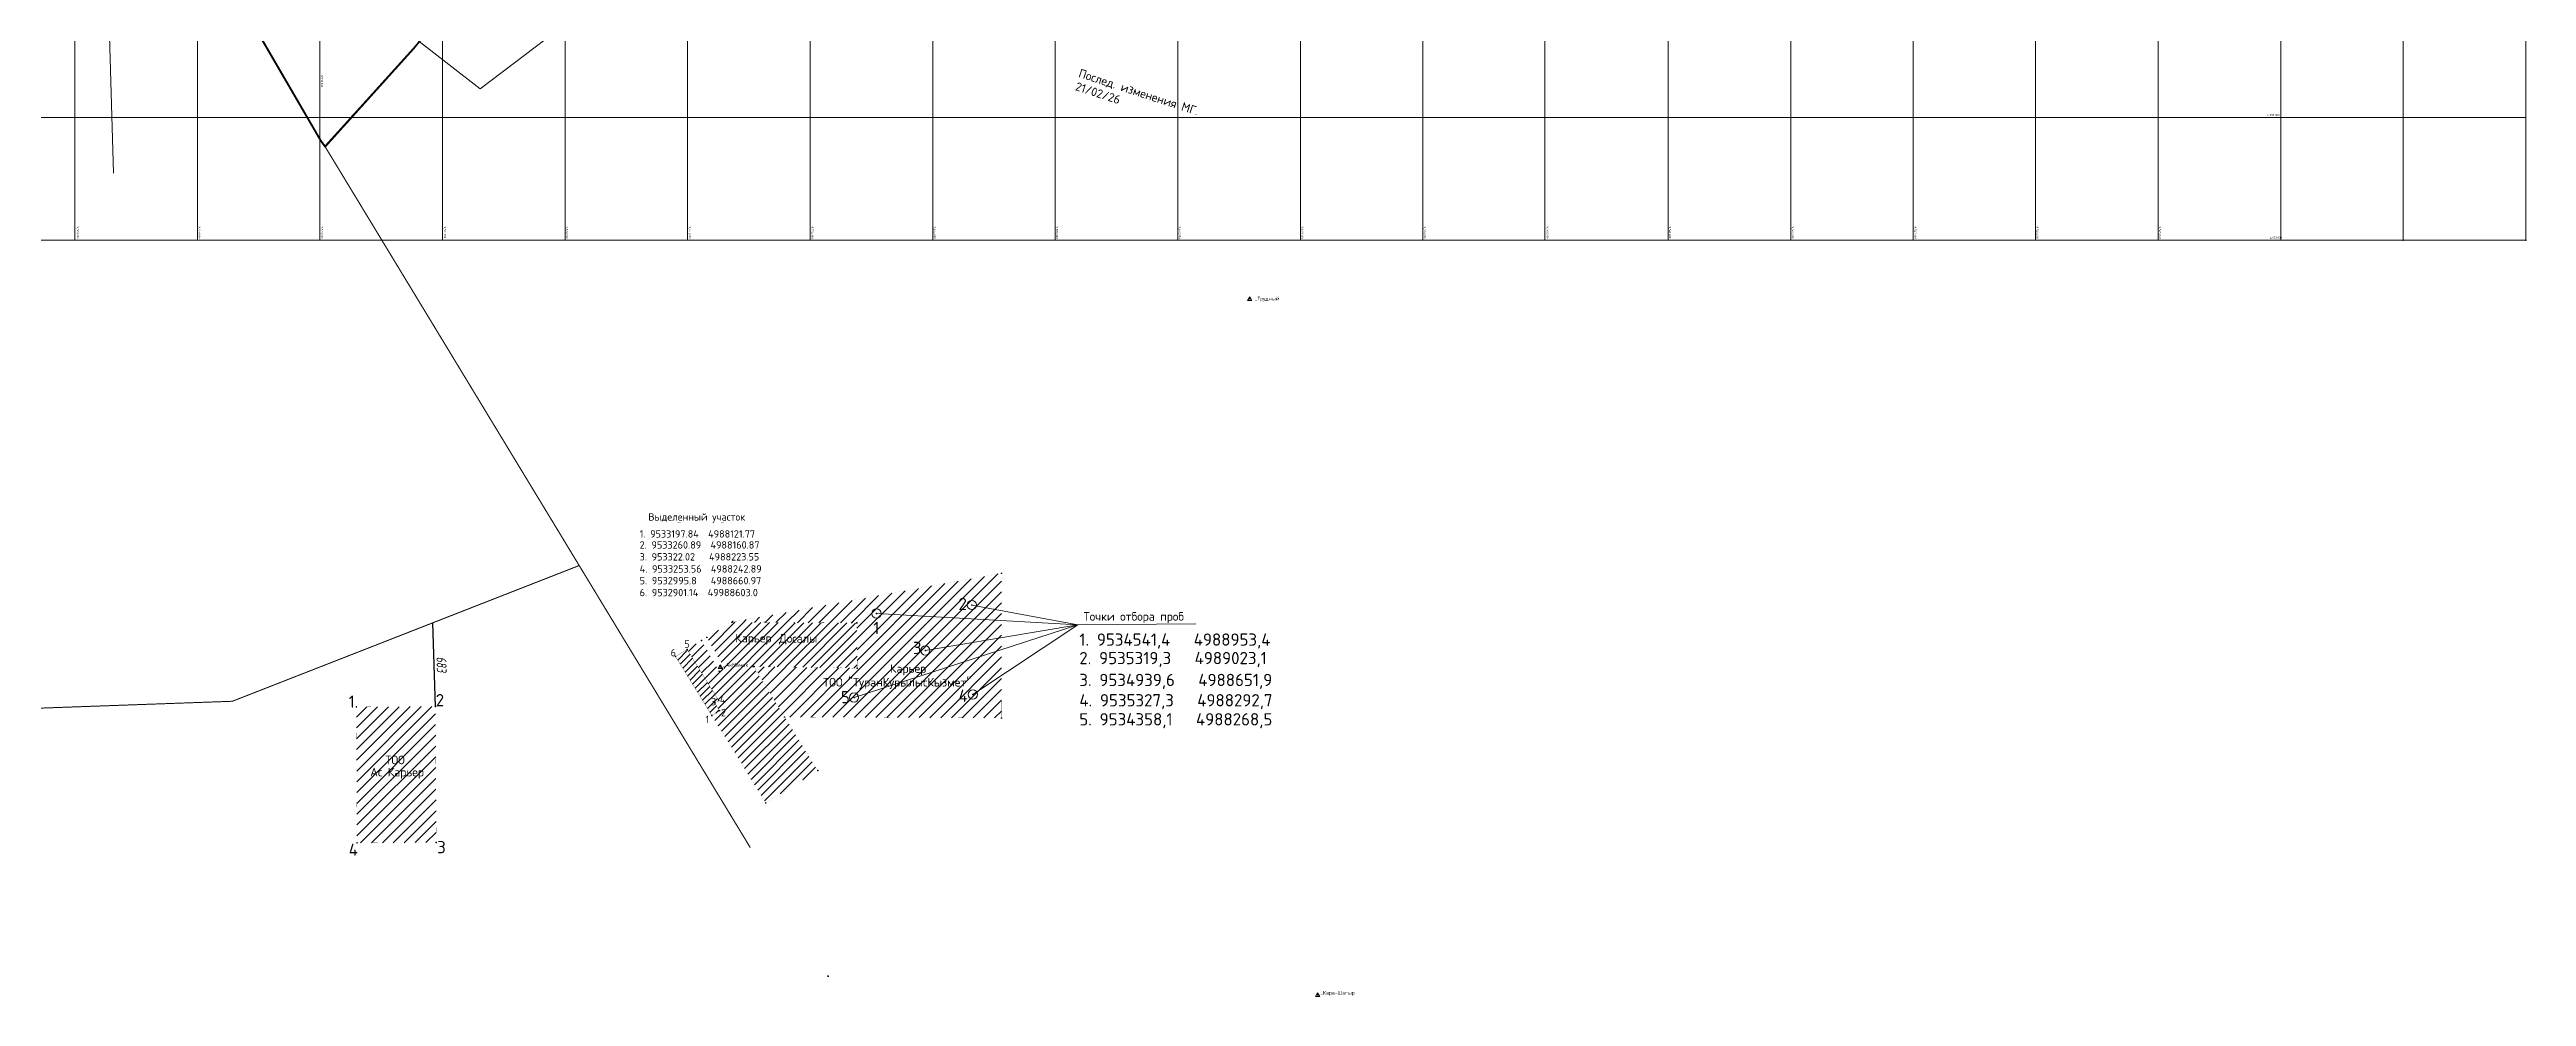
# Model space of a CAD drawing. Header units: millimetres. Extents: x 519 to 9564855, y -810 to 5021775.
# Drawn here: x 9527793 to 9548005, y 4985829 to 4993555 of the extents above; entities that cross this region are included whole.
import ezdxf

# ---------------------------------------------------------------- set-up
doc = ezdxf.new("R2010")
doc.units = ezdxf.units.MM
doc.header["$LTSCALE"] = 2
doc.header["$MEASUREMENT"] = 0
doc.header["$PDMODE"] = 2
doc.header["$PDSIZE"] = 5
doc.linetypes.add('HIDDEN2', pattern=[4.7625, 3.175, -1.5875])
for name, color, linetype in [('CONTROL', 7, 'Continuous'), ('GRID_PULKOVO', 7, 'Continuous'), ('PPLINE_WAT', 7, 'WTR_LINE'), ('ROAD_ASF', 9, 'Continuous'), ('ROAD_GROUND', 9, 'Continuous'), ('Скважины на 2016 год.', 40, 'Continuous')]:
    doc.layers.add(name, color=color, linetype=linetype)
for name, color, linetype, lineweight in [('Land lease as of 24.06.2004', 47, 'HIDDEN2', 70), ('Карьер', 7, 'Continuous', 0), ('Скважины на 2022 год', 60, 'Continuous', 13), ('Электро', 1, 'Continuous', 30), ('Электроснаб', 1, 'Continuous', 18), ('Электроснабжене', 1, 'Continuous', 18)]:
    doc.layers.add(name, color=color, linetype=linetype, lineweight=lineweight)
doc.styles.add('92051501$0$STANDARD', font='simplex.shx')
doc.styles.add('Elect', font='isocpeur.ttf')
doc.styles.add('Simplex_Т', font='simplex.shx', dxfattribs={"width": 0.7, "oblique": 10})
doc.styles.get("Standard").update_dxf_attribs({"font": 'isocpeur.ttf', "width": 0.5})
doc.linetypes.add('WTR_LINE', pattern='A,0.5,-0.2,["W",92051501$0$STANDARD,S=0.1,R=0,X=-0.1,Y=-0.05],-0.05', length=0.75)
doc.dimstyles.get("Standard").update_dxf_attribs({"dimtxt": 0.18, "dimasz": 0.18, "dimexe": 0.18, "dimexo": 0.0625, "dimgap": 0.09, "dimtad": 0, "dimtih": 1, "dimtoh": 1, "dimdec": 4, "dimzin": 0, "dimdsep": 46, "dimtxsty": 'Standard', "dimcen": 0.09, "dimadec": 0, "dimazin": 0, "dimtfac": 1, "dimtdec": 4, "dimtofl": 0, "dimtmove": 0, "dimatfit": 3, "dimfxl": 0, "dimtolj": 1, "dimtzin": 0, "dimarcsym": 0})

# ---------------------------------------------------------------- blocks, each defined once
blk = doc.blocks.new('_Oblique')
at = {"color": 0, "linetype": 'ByBlock', "lineweight": -2}
blk.add_line((-0.5, -0.5), (0.5, 0.5), dxfattribs=at)
blk = doc.blocks.new('*D62')
at = {"layer": 'DEFPOINTS', "color": 0, "lineweight": 0, "ltscale": 50, "transparency": 16777216}
for p in [(9519000, 4992000), (9519000, 4992000), (9519057, 4991981), (9519105, 4991978), (9533000, 4992000)]:
    blk.add_point(p, dxfattribs=at)
at = {"layer": 'Электро', "color": 0, "lineweight": -2, "ltscale": 50, "transparency": 16777216}
blk.add_line((9519060, 4991981), (9519104, 4991966), dxfattribs=at)
blk.add_arc((9519000, 4992000), 107, 342, 0, dxfattribs=at)
at = {"layer": 'Электро', "color": 0, "lineweight": -2, "ltscale": 50, "transparency": 16777216, "xscale": 3, "yscale": 3, "zscale": 3}
for p, rotation in [((9519102, 4991967), 252.0000000008218), ((9519107, 4992000), 90.0000000089865)]:
    blk.add_blockref('_Oblique', p, dxfattribs=dict(at, rotation=rotation))
at = {"layer": 'Электро', "color": 0, "ltscale": 50, "transparency": 16777216, "insert": (9519101, 4991984), "char_height": 8, "attachment_point": 5, "rotation": 81, "style": 'Simplex_Т'}
blk.add_mtext('18°', dxfattribs=at)
blk = doc.blocks.new('*D67')
at = {"layer": 'DEFPOINTS', "color": 0, "lineweight": 0, "ltscale": 50, "transparency": 16777216}
for p in [(9519000, 4992000), (9519000, 4992000), (9519057, 4991981), (9519105, 4991978), (9533000, 4992000)]:
    blk.add_point(p, dxfattribs=at)
at = {"layer": 'Электроснаб', "color": 0, "lineweight": -2, "ltscale": 50, "transparency": 16777216}
blk.add_line((9519060, 4991981), (9519104, 4991966), dxfattribs=at)
blk.add_arc((9519000, 4992000), 107, 342, 0, dxfattribs=at)
at = {"layer": 'Электроснаб', "color": 0, "lineweight": -2, "ltscale": 50, "transparency": 16777216, "xscale": 3, "yscale": 3, "zscale": 3}
for p, rotation in [((9519102, 4991967), 252.0000000008218), ((9519107, 4992000), 90.0000000089865)]:
    blk.add_blockref('_Oblique', p, dxfattribs=dict(at, rotation=rotation))
at = {"layer": 'Электроснаб', "color": 0, "lineweight": 0, "ltscale": 50, "transparency": 16777216, "insert": (9519101, 4991984), "char_height": 8, "attachment_point": 5, "rotation": 81, "style": 'Simplex_Т'}
blk.add_mtext('18°', dxfattribs=at)
blk = doc.blocks.new('*D72')
at = {"layer": 'DEFPOINTS', "color": 0, "lineweight": 0, "ltscale": 50, "transparency": 16777216}
for p in [(9519000, 4992000), (9519000, 4992000), (9519057, 4991981), (9519105, 4991978), (9533000, 4992000)]:
    blk.add_point(p, dxfattribs=at)
at = {"layer": 'Электроснабжене', "color": 0, "lineweight": -2, "ltscale": 50, "transparency": 16777216}
blk.add_line((9519060, 4991981), (9519104, 4991966), dxfattribs=at)
blk.add_arc((9519000, 4992000), 107, 342, 0, dxfattribs=at)
at = {"layer": 'Электроснабжене', "color": 0, "lineweight": -2, "ltscale": 50, "transparency": 16777216, "xscale": 3, "yscale": 3, "zscale": 3}
for p, rotation in [((9519102, 4991967), 252.0000000008218), ((9519107, 4992000), 90.0000000089865)]:
    blk.add_blockref('_Oblique', p, dxfattribs=dict(at, rotation=rotation))
at = {"layer": 'Электроснабжене', "color": 0, "lineweight": 0, "ltscale": 50, "transparency": 16777216, "insert": (9519101, 4991984), "char_height": 8, "attachment_point": 5, "rotation": 81, "style": 'Simplex_Т'}
blk.add_mtext('18°', dxfattribs=at)
blk = doc.blocks.new('*D77')
at = {"layer": 'DEFPOINTS', "color": 0, "linetype": 'ByBlock', "lineweight": 25, "ltscale": 50, "transparency": 16777216}
for p in [(9530920, 4988877), (9530920, 4988877), (9530943, 4988195)]:
    blk.add_point(p, dxfattribs=at)
at = {"layer": 'Электроснаб', "color": 0, "linetype": 'ByBlock', "lineweight": -2, "ltscale": 50, "transparency": 16777216}
blk.add_line((9530943, 4988195), (9530920, 4988877), dxfattribs=at)
at = {"layer": 'Электроснаб', "color": 0, "linetype": 'ByBlock', "lineweight": -2, "ltscale": 50, "transparency": 16777216, "xscale": 3, "yscale": 3, "zscale": 3}
for p, rotation in [((9530920, 4988877), 91.9547691215824), ((9530943, 4988195), 271.9547691215824)]:
    blk.add_blockref('_Oblique', p, dxfattribs=dict(at, rotation=rotation))
at = {"layer": 'Электроснаб', "color": 0, "linetype": 'ByBlock', "lineweight": 0, "ltscale": 50, "transparency": 16777216, "insert": (9530992, 4988538), "char_height": 80, "attachment_point": 5, "rotation": 271.9548, "style": 'Simplex_Т'}
blk.add_mtext('683', dxfattribs=at)

msp = doc.modelspace()

# ---------------------------------------------------------------- hatches: boundary and pattern name
at = {"layer": 'Карьер', "linetype": 'ByBlock', "lineweight": 0, "ltscale": 50}
h = msp.add_hatch(dxfattribs=at)
h.set_pattern_fill('ANSI31', color=0, scale=500)
h.paths.add_polyline_path([(9533360.26, 4988882), (9534381.02, 4988876), (9534383.88, 4988508.64), (9533543.63, 4988520.53), (9533790.55, 4988109.08), (9535561.28, 4988101.1), (9535561.92, 4989281.94)])
h.paths.add_polyline_path([(9534083.15447, 4988314.15964), (9535364.15447, 4988314.15964), (9535364.15447, 4988450.65964), (9534083.15447, 4988450.65964)], flags=24)
h.paths.add_polyline_path([(9534628.12326, 4988425.93046), (9535023.62326, 4988425.93046), (9535023.62326, 4988562.43046), (9534628.12326, 4988562.43046)], flags=24)
h = msp.add_hatch(dxfattribs=at)
h.set_pattern_fill('ANSI31', color=256, scale=400, angle=180)
h.paths.add_polyline_path([(9533725.88704, 4988684.76181), (9534081.13704, 4988684.76181), (9534081.13704, 4988805.51181), (9533725.88704, 4988805.51181)], flags=24)
h.paths.add_polyline_path([(9533365.38646, 4988674.00284), (9533760.88646, 4988674.00284), (9533760.88646, 4988810.50284), (9533365.38646, 4988810.50284)], flags=24)
h.paths.add_polyline_path([(9533256.31271, 4988500.42252), (9533488.90513, 4988500.42252), (9533488.90513, 4988558.94578), (9533256.31271, 4988558.94578)], flags=25)
h.paths.add_polyline_path([(9533260.89, 4988160.87), (9533197.73666, 4988121.93345), (9533637.27, 4987409.03), (9534061.72, 4987673.07), (9533790.66766, 4988109.07947), (9533790.55, 4988109.08), (9533787.28178, 4988114.52593), (9533533.77, 4988522.32), (9533971.65429, 4988514.47322), (9534383.6598, 4988508.64312), (9534382.47499, 4988689.10961), (9534381.02, 4988876), (9533360.26, 4988882), (9533396.03061, 4988888.49787), (9533367.89, 4988888.82), (9533156.23, 4988759.3), (9533299.39, 4988508.75), (9533257.06, 4988482.29), (9533113.68, 4988733.14), (9532995.80398, 4988660.96354), (9533253.56, 4988242.89), (9533222.02, 4988223.55)])
h = msp.add_hatch(dxfattribs=at)
h.set_pattern_fill('ANSI31', color=6, scale=300)
h.paths.add_polyline_path([(9532995.80398, 4988660.96354), (9532901.14, 4988603), (9533197.73666, 4988121.93345), (9533260.89, 4988160.87), (9533222.02, 4988223.55), (9533253.56, 4988242.89)])
at = {"layer": 'Карьер', "linetype": 'ByBlock', "lineweight": 0, "ltscale": 50, "true_color": 0x93278f}
h = msp.add_hatch(dxfattribs=at)
h.set_pattern_fill('ANSI31', color=217, scale=500)
h.paths.add_polyline_path([(9530296.92631, 4988191.86969), (9530302.25, 4987082.07), (9530948.61, 4987085.17), (9530943.23, 4988194.97)])
h.paths.add_polyline_path([(9530515.54197, 4987706.39219), (9530760.56849, 4987706.39219), (9530760.56849, 4987811.47173), (9530515.54197, 4987811.47173)], flags=24)
h.paths.add_polyline_path([(9530387.02806, 4987581.32703), (9530929.52806, 4987581.32703), (9530929.52806, 4987717.82703), (9530387.02806, 4987717.82703)], flags=24)

# ---------------------------------------------------------------- linework, layer by layer
at = {"linetype": 'ByBlock', "lineweight": 0, "ltscale": 200}
msp.add_point((9530041.55492, 4992763.16576), dxfattribs=at)
at = {"layer": 'CONTROL', "lineweight": 0}
for p, q in [((9537587.21659, 4991537.39894), (9537569.80667, 4991507.38101)), ((9537569.80667, 4991507.38101), (9537604.6265, 4991507.38101)), ((9537604.6265, 4991507.38101), (9537587.21659, 4991537.39894)), ((9538140.65659, 4985859.49894), (9538123.24667, 4985829.48101)), ((9538158.0665, 4985829.48101), (9538140.65659, 4985859.49894)), ((9538123.24667, 4985829.48101), (9538158.0665, 4985829.48101))]:
    msp.add_line(p, q, dxfattribs=at)
at = {"layer": 'GRID_PULKOVO', "lineweight": 0}
for p, q in [((9528000, 5011000), (9528000, 4992000)), ((9529000, 5011000), (9529000, 4992000)), ((9530000, 5010000), (9530000, 4992000)), ((9531000, 5010000), (9531000, 4992000)), ((9532000, 5010000), (9532000, 4992000)), ((9533000, 5010000), (9533000, 4992000)), ((9534000, 5010000), (9534000, 4992000)), ((9536000, 5010000), (9536000, 4992000)), ((9537000, 5010000), (9537000, 4992000)), ((9538000, 5010000), (9538000, 4992000)), ((9539000, 5010000), (9539000, 4992000)), ((9539994.68753, 5010003.949), (9539994.68753, 4992000)), ((9541001.44641, 5010000), (9541001.44642, 4991999.03796)), ((9542002.89283, 5010000), (9542002.89283, 4991998.07591)), ((9543000.00017, 5010000), (9543000.00017, 4991999.97358)), ((9544000, 5010000), (9544000, 4992000)), ((9545000, 5010000), (9545000, 4992000)), ((9546000, 5010000), (9546000, 4992000)), ((9547000, 5010000), (9547000, 4992000)), ((9548000, 5010000), (9548000, 4992000)), ((9535000, 4997453.35485), (9535000, 4992000)), ((9519000, 4993000), (9533000, 4993000)), ((9533000, 4993000), (9548000, 4993000)), ((9519000, 4992000), (9533000, 4992000)), ((9533000, 4992000), (9548000, 4992000))]:
    msp.add_line(p, q, dxfattribs=at)
at = {"layer": 'Land lease as of 24.06.2004', "color": 0, "linetype": 'ByBlock', "lineweight": 0, "ltscale": 5}
for p in [(9547000, 4992000), (9548000, 4992000)]:
    msp.add_point(p, dxfattribs=at)
at = {"layer": 'PPLINE_WAT', "lineweight": 0, "ltscale": 20}
msp.add_lwpolyline([(9528861.91772, 4999915.10427), (9528146.057, 4998336.879), (9528316.42417, 4992547.4023)], dxfattribs=at)
at = {"layer": 'PPLINE_WAT', "color": 5, "lineweight": 0, "ltscale": 20}
msp.add_lwpolyline([(9529188.66917, 4994881.52913), (9531307.88634, 4993234.57187)], dxfattribs=at)
at = {"layer": 'ROAD_ASF', "lineweight": 0}
for points in [[(9531268.42995, 4994217.24562), (9530834.94589, 4993644.73458), (9530766.38121, 4993561.53474), (9530041.27284, 4992758.37651), (9530008.28613, 4992804.90514), (9528908.58224, 4994695.78378), (9528819.11855, 4994842.39651), (9528736.69858, 4994944.77601), (9528615.0826, 4995050.42121), (9528457.64292, 4995128.49621), (9528298.2867, 4995168.93136), (9526231.21481, 4995381.48735)], [(9531263.64645, 4994220.86751), (9530830.237, 4993648.455), (9530761.837, 4993565.455), (9530041.837, 4992767.955), (9530013.337, 4992808.155), (9528913.737, 4994698.855), (9528824.037, 4994845.855), (9528741.037, 4994948.955), (9528618.437, 4995055.455), (9528459.737, 4995134.155), (9528299.337, 4995174.855), (9526231.837, 4995387.455)]]:
    msp.add_lwpolyline(points, dxfattribs=at)
at = {"layer": 'ROAD_ASF', "lineweight": 25, "const_width": 9}
msp.add_lwpolyline([(9530041.55492, 4992763.16576), (9533511.43735, 4987043.62278)], dxfattribs=at)
at = {"layer": 'ROAD_ASF', "linetype": 'ByBlock', "lineweight": 0, "ltscale": 50, "const_width": 8}
msp.add_lwpolyline([(9525326.6, 4988096.5), (9529284.7, 4988237.7), (9532115.19108, 4989345.11014)], dxfattribs=at)
at = {"layer": 'ROAD_ASF', "lineweight": 25}
msp.add_point((9534147, 4985996), dxfattribs=at)
at = {"layer": 'ROAD_GROUND', "color": 8, "lineweight": 0, "const_width": 9}
msp.add_lwpolyline([(9531266.0382, 4994219.05657), (9530832.59145, 4993646.59479), (9530764.10911, 4993563.49487), (9530041.55492, 4992763.16576), (9530010.81156, 4992806.53007), (9528911.14311, 4994697.34643), (9528821.57777, 4994844.12576), (9528738.86779, 4994946.86551), (9528616.7598, 4995052.93811), (9528458.68996, 4995131.32561), (9528298.81185, 4995171.89318), (9526231.52379, 4995384.4714)], dxfattribs=at)
at = {"layer": 'Карьер', "color": 0, "linetype": 'ByBlock', "lineweight": 0, "ltscale": 50}
for p, q in [((9534541.38256, 4988953.35478), (9536183.52042, 4988861.67998)), ((9535319.26703, 4989023.0864), (9536183.52042, 4988861.67998)), ((9534358.08276, 4988268.53305), (9536183.52042, 4988861.67998)), ((9534939.64551, 4988651.86234), (9536183.52042, 4988861.67998)), ((9535327.34649, 4988292.74353), (9536183.52042, 4988861.67998)), ((9536183.52042, 4988861.67998), (9537147.93196, 4988869.41605))]:
    msp.add_line(p, q, dxfattribs=at)
at = {"layer": 'Карьер', "lineweight": 0}
for p, q in [((9533266.06659, 4988534.18894), (9533248.65667, 4988504.17101)), ((9533266.06659, 4988534.18894), (9533248.65667, 4988504.17101)), ((9533248.65667, 4988504.17101), (9533283.4765, 4988504.17101)), ((9533248.65667, 4988504.17101), (9533283.4765, 4988504.17101)), ((9533283.4765, 4988504.17101), (9533266.06659, 4988534.18894)), ((9533283.4765, 4988504.17101), (9533266.06659, 4988534.18894))]:
    msp.add_line(p, q, dxfattribs=at)
at = {"layer": 'Карьер', "color": 6, "linetype": 'ByBlock', "lineweight": 0, "ltscale": 50}
for points, const_width in [([(9532673.23885, 4989700.9121), (9533482.27598, 4989694.71745)], 0.2), ([(9532901.14, 4988603), (9532995.8, 4988660.97), (9533253.56, 4988242.89), (9533222.02, 4988223.55), (9533260.89, 4988160.87), (9533197.73666, 4988121.93345), (9532900.01013, 4988604.8326)], 2)]:
    msp.add_lwpolyline(points, dxfattribs=dict(at, const_width=const_width))
at = {"layer": 'Карьер', "color": 0, "linetype": 'ByBlock', "lineweight": 0, "ltscale": 50, "const_width": 0.2}
for points in [[(9533360.26, 4988882), (9535561.92, 4989281.94), (9535561.28, 4988101.1), (9533790.55, 4988109.08), (9533543.63, 4988520.53), (9534383.88, 4988508.64), (9534381.02, 4988876), (9533360.26, 4988882)], [(9532901.14, 4988603), (9533113.68, 4988733.14), (9533257.06, 4988482.29), (9533299.39, 4988508.75), (9533156.23, 4988759.3), (9533367.89, 4988888.82), (9534381.24, 4988877.22), (9534383.67, 4988507.09), (9533533.77, 4988522.32), (9534061.72, 4987673.07), (9533637.27, 4987409.03), (9532901.14, 4988603)]]:
    msp.add_lwpolyline(points, dxfattribs=at)
at = {"layer": 'Карьер', "color": 217, "linetype": 'ByBlock', "lineweight": 0, "ltscale": 50, "true_color": 0x93278f, "const_width": 0.2}
msp.add_lwpolyline([(9530296.99, 4988191.87), (9530943.23, 4988194.97), (9530948.61, 4987085.17), (9530302.25, 4987082.07), (9530296.92631, 4988191.86969)], dxfattribs=at)
at = {"layer": 'Карьер', "color": 0, "linetype": 'ByBlock', "lineweight": 0, "ltscale": 50}
for centre in [(9534541.38256, 4988953.35478), (9535319.26703, 4989023.0864), (9534939.64551, 4988651.86234), (9534358.08276, 4988268.53305), (9535327.34649, 4988292.74353)]:
    msp.add_circle(centre, 37.56465, dxfattribs=at)
for p in [(9535561.92, 4989281.94), (9533360.26, 4988882), (9534381.02, 4988876), (9534541.38256, 4988953.35478), (9535319.26703, 4989023.0864), (9533543.63, 4988520.53), (9534383.88, 4988508.64), (9534939.64551, 4988651.86234), (9534358.08276, 4988268.53305), (9535327.34649, 4988292.74353), (9530296.99, 4988191.87), (9530943.23, 4988194.97), (9533790.55, 4988109.08), (9535561.28, 4988101.1), (9530302.25, 4987082.07), (9530948.61, 4987085.17)]:
    msp.add_point(p, dxfattribs=at)
at = {"layer": 'Карьер', "color": 1, "linetype": 'ByBlock', "lineweight": 0, "ltscale": 50}
for p in [(9533367.89, 4988888.82), (9534381.24, 4988877.22), (9533113.68, 4988733.14), (9533156.23, 4988759.3), (9532901.14, 4988603), (9533257.06, 4988482.29), (9533299.39, 4988508.75), (9533533.77, 4988522.32), (9534383.67, 4988507.09), (9534061.72, 4987673.07), (9533637.27, 4987409.03)]:
    msp.add_point(p, dxfattribs=at)
at = {"layer": 'Карьер', "color": 6, "linetype": 'ByBlock', "lineweight": 0, "ltscale": 50}
for p in [(9532901.14, 4988603), (9532995.8, 4988660.97), (9533197.84, 4988121.77), (9533222.02, 4988223.55), (9533253.56, 4988242.89), (9533260.89, 4988160.87)]:
    msp.add_point(p, dxfattribs=at)
at = {"layer": 'Карьер', "color": 244, "linetype": 'ByBlock', "lineweight": 0, "ltscale": 50, "true_color": 0x991b1e}
msp.add_point((9533265.76, 4988517.23), dxfattribs=at)
at = {"layer": 'Скважины на 2016 год.', "color": 5, "linetype": 'ByBlock', "lineweight": 0, "ltscale": 5}
msp.add_line((9535989.65459, 4996788.89543), (9531307.88634, 4993234.57187), dxfattribs=at)
at = {"layer": 'Скважины на 2022 год', "color": 244, "linetype": 'ByBlock', "lineweight": 0, "ltscale": 50, "true_color": 0x991b1e}
for p in [(9537586.91, 4991520.44), (9538140.35, 4985842.54)]:
    msp.add_point(p, dxfattribs=at)

# ---------------------------------------------------------------- texts
at = {"layer": 'CONTROL', "lineweight": 0, "style": 'Elect'}
for s, p in [(' _Трудный', (9537604.6265, 4991507.38101)), (' _Кара-Шагыр', (9538140.65659, 4985844.48998))]:
    msp.add_text(s, height=30.011925, rotation=0.000000027, dxfattribs=at).set_placement(p)
at = {"layer": 'GRID_PULKOVO', "lineweight": 0, "style": 'Elect'}
for s, rotation, p in [('9,530,000', 270, (9530008.07099, 4993345.31886)), ('4,993,000', 0.000000027, (9545889.81027, 4993013.09351)), ('9,528,000', 270, (9528016.52293, 4992110.54432)), ('9,529,000', 270, (9529009.06102, 4992110.54432)), ('9,530,000', 270, (9530009.69786, 4992110.54432)), ('9,531,000', 270, (9531011.41234, 4992110.54432)), ('9,532,000', 270, (9532008.62022, 4992110.54432)), ('9,533,000', 270, (9533010.18512, 4992110.54432)), ('9,534,000', 270, (9534009.30692, 4992110.54432)), ('9,535,000', 270, (9535008.7528, 4992110.54432)), ('9,536,000', 270, (9536006.21904, 4992110.54432)), ('9,537,000', 270, (9537008.28027, 4992110.54432)), ('9,538,000', 270, (9538008.84573, 4992110.54432)), ('9,539,000', 270, (9539007.94599, 4992110.54432)), ('9,540,000', 270, (9540008.87746, 4992110.54432)), ('9,541,000', 270, (9541007.71143, 4992110.54432)), ('9,542,000', 270, (9542010.75398, 4992110.54433)), ('9,543,000', 270, (9543009.53017, 4992110.54433)), ('9,544,000', 270, (9544005.03942, 4992110.54433)), ('9,545,000', 270, (9545005.77712, 4992110.54433)), ('4,992,000', 0.000000027, (9545910.80106, 4992012.40023))]:
    msp.add_text(s, height=15.875, rotation=rotation, dxfattribs=at).set_placement(p)
at = {"layer": 'Карьер', "color": 6, "lineweight": 0, "style": 'Elect'}
for s, p in [('Выделенный участок', (9532679.43788, 4989711.75359)), ('1. 9533197.84  4988121.77', (9532608.46528, 4989573.13934)), ('2. 9533260.89  4988160.87', (9532608.46528, 4989483.22998)), ('3. 953322.02   4988223.55', (9532608.46528, 4989386.11341)), ('4. 9533253.56  4988242.89', (9532608.46528, 4989287.45585)), ('5. 9532995.8   4988660.97', (9532608.46528, 4989191.88368)), ('6. 9532901.14  49988603.0', (9532608.46528, 4989094.76711)), ('5', (9532973.24361, 4988674.70369)), ('6', (9532861.28938, 4988604.22037)), ('4', (9533263.11959, 4988222.30331)), ('1', (9533145.55144, 4988060.19917)), ('3', (9533191.04001, 4988203.9171)), ('2', (9533272.31535, 4988115.04756))]:
    msp.add_text(s, height=60, rotation=0.000000027, dxfattribs=at).set_placement(p)
at = {"layer": 'Карьер', "color": 0, "lineweight": 0, "style": 'Elect'}
for s, p in [('2', (9535210.12669, 4988981.42842)), ('1', (9534514.81966, 4988785.44812)), ('3', (9534838.53949, 4988622.93238)), ('1. 9534541,4   4988953,4', (9536196.36179, 4988691.00002)), ('2. 9535319,3   4989023,1', (9536196.36179, 4988540.15163)), ('5', (9534251.69575, 4988221.42577)), ('4', (9535210.12669, 4988232.57738)), ('3. 9534939,6   4988651,9', (9536196.36179, 4988361.72587)), ('4. 9535327,3   4988292,7', (9536196.36179, 4988196.05732)), ('5. 9534358,1   4988268,5', (9536196.36179, 4988040.57702))]:
    msp.add_text(s, height=100, rotation=0.000000027, dxfattribs=at).set_placement(p)
at = {"layer": 'Карьер', "color": 0, "linetype": 'ByBlock', "lineweight": 0, "style": 'Elect'}
msp.add_text('Точки отбора проб', height=70, rotation=0.000000027, dxfattribs=at).set_placement((9536231.29753, 4988894.98885))
at = {"layer": 'Карьер', "lineweight": 0, "style": 'Elect'}
for s, height, p in [('Карьер ', 70, (9533388.13646, 4988717.75284)), ('Досалы', 70, (9533746.01204, 4988715.38681)), (' _АкМамак', 30.011925, (9533266.06659, 4988519.17998)), ('Карьер ', 70, (9534650.87326, 4988469.68046)), ('1', 100, (9530234.45612, 4988184.31087)), ('2', 100, (9530944.57035, 4988196.8557)), ('ТОО "ТуранКурылысКызмет"', 70, (9534105.90447, 4988357.90964)), ('Ас Карьер ', 70, (9530409.77806, 4987625.07703)), ('ТОО ', 70, (9530533.05523, 4987723.95848)), ('4', 100, (9530234.60395, 4986976.92842)), ('3', 100, (9530956.42257, 4986997.85235))]:
    msp.add_text(s, height=height, rotation=0.000000027, dxfattribs=at).set_placement(p)
at = {"layer": 'Электроснаб', "color": 1, "lineweight": 0, "ltscale": 25, "style": 'Elect'}
for s, p in [('Послед. изменения МГ.', (9536184.10342, 4993332.43225)), ('21/02/26', (9536157.88014, 4993224.89365))]:
    msp.add_text(s, height=70, rotation=342.000000009, dxfattribs=at).set_placement(p)

# ---------------------------------------------------------------- dimensions: what is measured, and where the dimension line sits
at = {"layer": 'Электро', "ltscale": 50}
dim = msp.add_angular_dim_2l(base=(9519104.58286, 4991977.77023), line1=((9519000, 4992000), (9533000, 4992000)), line2=((9519000, 4992000), (9519057.22598, 4991981.40615)), dimstyle='Standard', override={"dimtxt": 8, "dimasz": 3, "dimexe": 2.5, "dimexo": 2.5, "dimgap": 1, "dimtad": 1, "dimtih": 0, "dimtoh": 0, "dimdec": 2, "dimzin": 8, "dimdsep": 44, "dimtxsty": 'Simplex_Т', "dimblk": 'Oblique', "dimcen": 50, "dimtdec": 2, "dimtofl": 1, "dimfxl": 5, "dimtolj": 0, "dimtzin": 8}, dxfattribs=at)
dim.commit()
dim.dimension.update_dxf_attribs({"geometry": '*D62', "text_midpoint": (9519100.6645, 4991984.05631)})
at = {"layer": 'Электроснаб', "color": 1, "lineweight": 0, "ltscale": 50}
dim = msp.add_angular_dim_2l(base=(9519104.58286, 4991977.77023), line1=((9519000, 4992000), (9533000, 4992000)), line2=((9519000, 4992000), (9519057.22598, 4991981.40615)), dimstyle='Standard', override={"dimtxt": 8, "dimasz": 3, "dimexe": 2.5, "dimexo": 2.5, "dimgap": 1, "dimtad": 1, "dimtih": 0, "dimtoh": 0, "dimdec": 2, "dimzin": 8, "dimdsep": 44, "dimtxsty": 'Simplex_Т', "dimblk": 'Oblique', "dimcen": 50, "dimtdec": 2, "dimtofl": 1, "dimfxl": 5, "dimtolj": 0, "dimtzin": 8}, dxfattribs=at)
dim.commit()
dim.dimension.update_dxf_attribs({"geometry": '*D67', "text_midpoint": (9519100.6645, 4991984.05631)})
at = {"layer": 'Электроснаб', "color": 0, "linetype": 'ByBlock', "lineweight": 0, "ltscale": 50}
dim = msp.add_aligned_dim(p1=(9530943.23, 4988194.97), p2=(9530919.93584, 4988877.47476), distance=0, dimstyle='Standard', override={"dimtxt": 80, "dimasz": 3, "dimexe": 2.5, "dimexo": 2.5, "dimgap": 20, "dimtad": 1, "dimtih": 0, "dimtoh": 0, "dimdec": 0, "dimzin": 8, "dimdsep": 44, "dimtxsty": 'Simplex_Т', "dimblk": 'Oblique', "dimcen": 50, "dimtdec": 2, "dimtofl": 1, "dimfxl": 3, "dimtolj": 0, "dimtzin": 8}, dxfattribs=at)
dim.commit()
dim.dimension.update_dxf_attribs({"geometry": '*D77', "text_midpoint": (9530991.548, 4988538.26901)})
at = {"layer": 'Электроснабжене', "color": 1, "lineweight": 0, "ltscale": 50}
dim = msp.add_angular_dim_2l(base=(9519104.58286, 4991977.77023), line1=((9519000, 4992000), (9533000, 4992000)), line2=((9519000, 4992000), (9519057.22598, 4991981.40615)), dimstyle='Standard', override={"dimtxt": 8, "dimasz": 3, "dimexe": 2.5, "dimexo": 2.5, "dimgap": 1, "dimtad": 1, "dimtih": 0, "dimtoh": 0, "dimdec": 2, "dimzin": 8, "dimdsep": 44, "dimtxsty": 'Simplex_Т', "dimblk": 'Oblique', "dimcen": 50, "dimtdec": 2, "dimtofl": 1, "dimfxl": 5, "dimtolj": 0, "dimtzin": 8}, dxfattribs=at)
dim.commit()
dim.dimension.update_dxf_attribs({"geometry": '*D72', "text_midpoint": (9519100.6645, 4991984.05631)})

doc.saveas('drawing.dxf')
